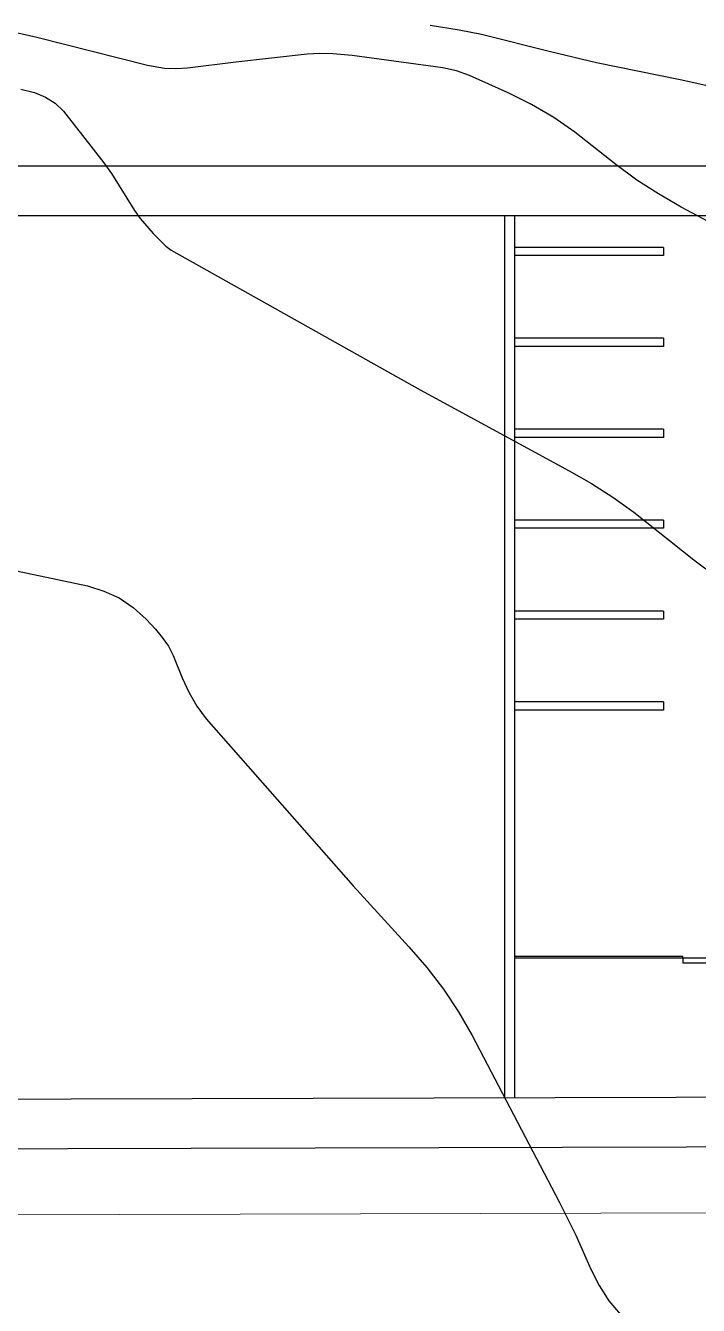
# Model space of a CAD drawing. Header units: centimetres. Extents: x 0 to 1302389, y -144212 to 85618.
# Drawn here: x 510619 to 512654, y -73522 to -69655 of the extents above; entities that cross this region are included whole.
import ezdxf

# ---------------------------------------------------------------- set-up
doc = ezdxf.new("R2010")
doc.units = ezdxf.units.CM
doc.header["$LTSCALE"] = 4
for name, color, linetype in [('0.2', 2, 'Continuous'), ('0.6', 6, 'Continuous'), ('CURVAS-INTERMEDIARIAS', 39, 'Continuous'), ('CURVAS-MESTRA', 34, 'Continuous'), ('LIMITE-L', 7, 'Continuous')]:
    doc.layers.add(name, color=color, linetype=linetype)
doc.layers.add('P-MEIOFIO', color=171, linetype='Continuous', lineweight=9)

msp = doc.modelspace()

# ---------------------------------------------------------------- linework, layer by layer
at = {"linetype": 'Continuous', "ltscale": 0.1}
for p, q in [((512548.564, -70325.201), (512098.564, -70325.201)), ((512548.564, -70349.908), (512098.564, -70349.908)), ((512548.564, -70599.908), (512098.564, -70599.908)), ((512548.564, -70624.615), (512098.564, -70624.615)), ((512548.564, -70874.615), (512098.564, -70874.615)), ((512548.564, -70899.323), (512098.564, -70899.323)), ((512548.564, -71149.323), (512098.564, -71149.323)), ((512548.564, -71174.03), (512098.564, -71174.03)), ((512548.564, -71424.03), (512098.564, -71424.03)), ((512548.564, -71448.737), (512098.564, -71448.737)), ((512548.564, -71698.737), (512098.564, -71698.737)), ((512548.564, -71723.444), (512098.564, -71723.444))]:
    msp.add_line(p, q, dxfattribs=at)
for points in [[(512548.564, -70325.201), (512548.564, -70349.908)], [(512548.564, -70599.908), (512548.564, -70624.615)], [(512548.564, -70874.615), (512548.564, -70899.323)], [(512548.564, -71149.323), (512548.564, -71174.03)], [(512548.564, -71424.03), (512548.564, -71448.737)], [(512548.564, -71698.737), (512548.564, -71723.444)]]:
    msp.add_lwpolyline(points)
at = {"layer": '0.2'}
for p, q in [((512606.655, -72467.665), (512098.564, -72467.665)), ((512606.655, -72472.665), (512606.655, -72467.665)), ((512606.655, -72472.665), (512098.564, -72472.665))]:
    msp.add_line(p, q, dxfattribs=at)
at = {"layer": '0.6'}
for p, q in [((512068.564, -72895.225), (512068.564, -70228.744)), ((512098.564, -72895.225), (512098.564, -70228.744)), ((513114.746, -72472.665), (512606.655, -72472.665)), ((512606.655, -72472.665), (512606.655, -72487.665)), ((513114.746, -72487.665), (512606.655, -72487.665))]:
    msp.add_line(p, q, dxfattribs=at)
msp.add_lwpolyline([(515990.938, -72567.179), (515880.79, -72884.804), (503800.772, -72917.827), (504144.276, -70228.744), (513615.113, -70228.744)], dxfattribs=at)
at = {"layer": 'CURVAS-INTERMEDIARIAS'}
for points, elevation in [([(512715.454, -70264.097), (512601.757, -70203.257), (512533.504, -70163.823), (512467.182, -70121.564), (512403.748, -70075.085), (512280.003, -69976.897), (512216.142, -69932.396), (512148.721, -69893.512), (512078.913, -69858.382), (511961.401, -69805.412), (511921.78, -69791.162), (511880.501, -69782.159), (511606.623, -69745.288), (511548.158, -69739.891), (511509.113, -69738.984), (511470.145, -69741.506), (511254.659, -69764.969), (511108.245, -69783.706), (511073.597, -69785.608), (511038.885, -69784.345), (510987.595, -69775.875), (510652.533, -69690.873), (510555.48, -69668.599)], 76841.011), ([(510604.882, -69847.353), (510645.936, -69857.52), (510678.638, -69871.039), (510708.288, -69889.286), (510732.958, -69913.859), (510855.676, -70069.627), (510879.108, -70102.383), (510948.459, -70213.572), (510965.718, -70238.054), (511004.98, -70283.382), (511042.599, -70321.364), (511058.921, -70333.52), (511812.646, -70755.405), (512263.437, -71000.54), (512330.327, -71039.124), (512395.55, -71080.197), (512458.258, -71125.012), (512639.846, -71269.386), (512715.512, -71325.259)], 76940.675), ([(509898.06, -71156.083), (510805.736, -71348.153), (510855.538, -71363.635), (510902.252, -71384.587), (510944.337, -71413.755), (510983.334, -71448.393), (511011.881, -71478.972), (511032.355, -71503.824), (511050.583, -71530.025), (511065.452, -71558.281), (511092.456, -71626.298), (511112.664, -71669.658), (511136.948, -71710.974), (511165, -71749.722), (511609.414, -72254.473), (511778.358, -72438.39), (511832.669, -72500.961), (511883.312, -72566.158), (511928.446, -72635.283), (511969.894, -72707.022), (512233.002, -73208.874), (512282.98, -73309.664), (512328.343, -73412.612), (512353.272, -73462.124), (512382.498, -73508.457), (512418.178, -73550.023)], 77040.339)]:
    msp.add_lwpolyline(points, dxfattribs=dict(at, elevation=elevation))
at = {"layer": 'CURVAS-MESTRA', "elevation": 76741.346}
msp.add_lwpolyline([(512753.62, -69852.886), (512599.139, -69818.718), (512346.077, -69767.094), (512206.403, -69734.577), (511997.93, -69681.438), (511930.689, -69668.299), (511842.373, -69654.359)], dxfattribs=at)
at = {"layer": 'LIMITE-L'}
msp.add_lwpolyline([(515987.637, -73034.512), (503630.333, -73068.294), (504012.218, -70078.744), (517012.658, -70078.744)], close=True, dxfattribs=at)
at = {"layer": 'P-MEIOFIO'}
msp.add_lwpolyline([(504478.654, -66884.403), (502585.065, -66894.728), (501389.113, -66901.249), (498947.38, -66914.563, 0.41421356), (498798.701, -67064.872), (498805.494, -68310.655), (498812.015, -69506.606), (498818.536, -70702.557), (498825.057, -71898.508), (498831.85, -73144.291, 0.41421356), (498982.159, -73292.97), (501423.893, -73279.656), (502619.844, -73273.135), (503631.42, -73267.619), (515994.446, -73233.822), (523267.374, -73213.94, 0.41501014), (523416.459, -73063.63), (523383.309, -66984.075, 0.41421356), (523233, -66835.396), (517654.326, -66865.815)], format="xyb", dxfattribs=at)

doc.saveas('drawing.dxf')
